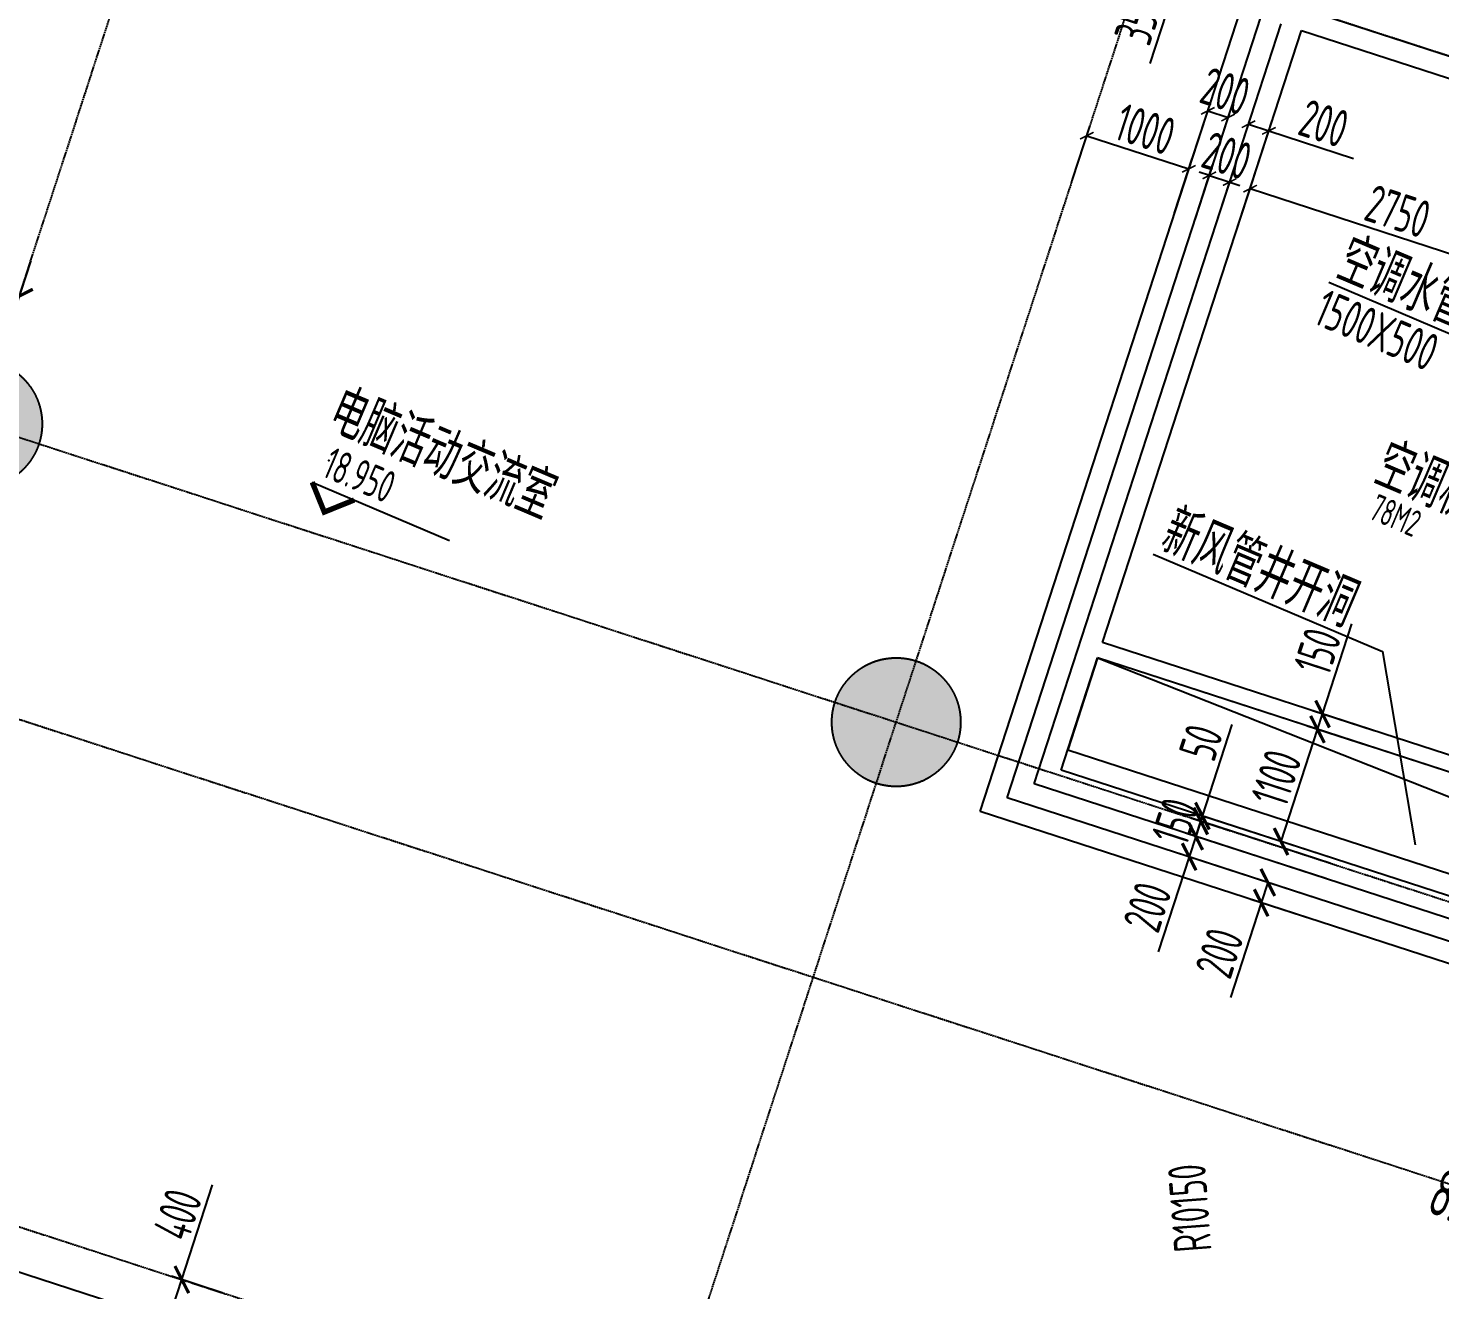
# Model space of a CAD drawing. Extents: x 11778731 to 12007717, y -6694179 to -6314888.
# Drawn here: x 11958213 to 11971368, y -6403804 to -6392042 of the extents above; entities that cross this region are included whole.
import ezdxf
from ezdxf.enums import TextEntityAlignment as Align
from ezdxf.xclip import XClip

# ---------------------------------------------------------------- set-up
doc = ezdxf.new("R2010")
doc.units = 0
doc.header["$LTSCALE"] = 10
doc.header["$MEASUREMENT"] = 0
doc.header["$XCLIPFRAME"] = 0
doc.linetypes.add('A3-RG-axis-100$0$CENTER', pattern=[2, 1.25, -0.25, 0.25, -0.25])
for name, color, linetype in [('A3-RB-5F-100$0$A-DIMS-100', 1, 'Continuous'), ('A3-RG-axis-100$0$A-GRID', 1, 'A3-RG-axis-100$0$CENTER'), ('A3-RI-5F$0$A-WALL', 7, 'Continuous'), ('A3-RM-5F$0$A-EQPM', 55, 'Continuous'), ('A3-RS-1F$0$A-HATH-GRAY', 8, 'Continuous'), ('A3-RS-1F$0$A-WALL', 7, 'Continuous'), ('A3-SYMB-5F-100$0$A-SYMB', 4, 'Continuous'), ('A3-SYMB-5F-100$0$A-SYMB-AREA', 4, 'Continuous'), ('A3-SYMB-5F-100$0$A-SYMB-NAME', 4, 'Continuous'), ('A3-SYMB-5F-100$0$A-SYMB-NAME-E', 4, 'Continuous')]:
    doc.layers.add(name, color=color, linetype=linetype)
doc.styles.add('A3-RB-5F-100$0$XD2008', font='xd-hzs.shx', dxfattribs={"width": 0.7, "bigfont": 'xd-hztxt.shx'})
doc.styles.add('A3-SYMB-5F-100$0$ECADI', font='hzs.shx', dxfattribs={"width": 0.7, "bigfont": 'hztxt.shx'})
doc.styles.add('A3-SYMB-5F-100$0$XD2008', font='hzs.shx', dxfattribs={"width": 0.7, "bigfont": 'hztxt.shx'})
doc.dimstyles.new('A3-RB-5F-100$0$XD100', dxfattribs={"dimscale": 100, "dimtxt": 3.5, "dimasz": 1.5, "dimexe": 1, "dimexo": 2, "dimgap": 0.5, "dimtad": 1, "dimdec": 0, "dimdsep": 46, "dimtxsty": 'A3-RB-5F-100$0$XD2008', "dimcen": 2.5, "dimclrt": 4, "dimaunit": 1, "dimadec": 0, "dimazin": 0, "dimtfac": 1, "dimtdec": 0, "dimtix": 1, "dimtmove": 0, "dimatfit": 3, "dimfxl": 0, "dimtolj": 1, "dimtzin": 0, "dimarcsym": 0})
doc.dimstyles.new('A3-RB-5F-100$0$XD100$0', dxfattribs={"dimscale": 100, "dimtxt": 3.5, "dimasz": 2, "dimexe": 1, "dimexo": 2, "dimgap": 0.5, "dimtad": 1, "dimdec": 0, "dimdsep": 46, "dimtxsty": 'A3-RB-5F-100$0$XD2008', "dimblk1": 'A3-RB-5F-100$0$_ARCHTICK', "dimblk2": 'A3-RB-5F-100$0$_ARCHTICK', "dimsah": 1, "dimcen": 2.5, "dimclrt": 4, "dimaunit": 1, "dimadec": 0, "dimazin": 0, "dimtfac": 1, "dimtdec": 0, "dimtix": 1, "dimtmove": 0, "dimatfit": 3, "dimfxl": 0, "dimtolj": 1, "dimtzin": 0, "dimarcsym": 0})

# ---------------------------------------------------------------- blocks, each defined once
blk = doc.blocks.new('A3-RI-5F')
at = {"layer": 'A3-RI-5F$0$A-WALL'}
for p, q in [((11967083, -6399344), (11969771, -6391070)), ((11969760, -6391750), (11972756, -6392723)), ((11967335, -6399216), (11969699, -6391940)), ((11967587, -6399087), (11969889, -6392002)), ((11968225, -6397770), (11970079, -6392064)), ((11970079, -6392064), (11972694, -6392914)), ((11972980, -6399315), (11968225, -6397770)), ((11967839, -6398959), (11968179, -6397913)), ((11972934, -6399458), (11968179, -6397913)), ((11972594, -6400504), (11967839, -6398959)), ((11972532, -6400694), (11967587, -6399087)), ((11972470, -6400885), (11967335, -6399216)), ((11976765, -6402490), (11967083, -6399344)), ((11954504, -6402460), (11965439, -6406013))]:
    blk.add_line(p, q, dxfattribs=at)
blk = doc.blocks.new('A3-RG-axis-100')
at = {"layer": 'A3-RG-axis-100$0$A-GRID'}
for p, q in [((11908702.6, -6371911.2), (12006585.7, -6403715.4)), ((11950027, -6419475.4), (11962313.3, -6381662.1)), ((11908160.7, -6382249.8), (12003495.5, -6413225.9)), ((11964138.4, -6405169.6), (11970872.8, -6384443.3)), ((11907916.9, -6386902.1), (12002104.9, -6417505.7)), ((11940623, -6390168.8), (12004268, -6410848.3))]:
    blk.add_line(p, q, dxfattribs=at)
blk = doc.blocks.new('A3-SYMB-5F-100$0$ECADI-TAG-ROOM')
at = {"layer": 'A3-SYMB-5F-100$0$A-SYMB-AREA', "style": 'A3-SYMB-5F-100$0$ECADI', "width": 0.7}
blk.add_attdef('340M2', text='', height=2.5, dxfattribs=at).set_placement((7.17, -1.75), align=Align.MIDDLE_LEFT)
at = {"layer": 'A3-SYMB-5F-100$0$A-SYMB-NAME', "style": 'A3-SYMB-5F-100$0$ECADI', "width": 0.7}
blk.add_attdef('CHINESENAME', (-5.13, 0.09), '', height=4.5, dxfattribs=at)
at = {"layer": 'A3-SYMB-5F-100$0$A-SYMB-NAME-E', "style": 'A3-SYMB-5F-100$0$ECADI', "width": 0.7}
for tag, p in [('ENGLISHHIGH', (-5.13, 8.04)), ('ENGLISHLOW', (-5.13, 4.84))]:
    blk.add_attdef(tag, p, '', height=2.5, dxfattribs=at)
blk = doc.blocks.new('A3-SYMB-5F-100$0$ECADI-TAG-HGHT（国标）')
at = {"layer": '', "color": 1}
blk.add_line((-2.12, 2.12), (11.77, 2.12), dxfattribs=at)
at = {"color": 1, "const_width": 0.5}
blk.add_lwpolyline([(-2.12, 2.12), (0, 0), (2.12, 2.12)], dxfattribs=at)
at = {"color": 1}
blk.add_point((-1.48, 4.6), dxfattribs=at)
at = {"style": 'A3-SYMB-5F-100$0$XD2008', "width": 0.7}
blk.add_attdef('FL', text='', height=3, dxfattribs=at).set_placement((-2.69, 2.97), align=Align.RIGHT)
for tag, p in [('F.F.L.', (2.28, 2.97)), ('T.O.S.', (2.28, -1.1))]:
    blk.add_attdef(tag, p, '', height=3, dxfattribs=at)
blk = doc.blocks.new('A3-SYMB-5F-100')
at = {"layer": 'A3-SYMB-5F-100$0$A-SYMB'}
for points in [[(11970334, -6394411), (11972472, -6395319), (11974127, -6394347)], [(11968697, -6396945), (11970835, -6397853), (11971139, -6399656)]]:
    blk.add_lwpolyline(points, dxfattribs=at)
ref = blk.add_blockref('A3-SYMB-5F-100$0$ECADI-TAG-ROOM', (11970841, -6394583), dxfattribs=dict(at, xscale=99.99999999989046, yscale=100.0000000001165, rotation=337))
ref.add_attrib('CHINESENAME', '空调水管洞井', (11970373, -6394375), dxfattribs={"height": 450, "rotation": 337, "style": 'A3-SYMB-5F-100$0$ECADI', "width": 0.7})
ref = blk.add_blockref('A3-SYMB-5F-100$0$ECADI-TAG-ROOM', (11970644, -6394997), dxfattribs=dict(at, xscale=99.99999999989046, yscale=100.0000000001165, rotation=337))
ref.add_attrib('CHINESENAME', '1500X500', (11970175, -6394789), dxfattribs={"height": 350, "rotation": 337, "style": 'A3-SYMB-5F-100$0$ECADI', "width": 0.7})
ref = blk.add_blockref('A3-SYMB-5F-100$0$ECADI-TAG-ROOM', (11961444, -6395993), dxfattribs=dict(at, xscale=99.99999999989046, yscale=100.0000000001164, rotation=337))
ref.add_attrib('CHINESENAME', '电脑活动交流室', (11960975, -6395785), dxfattribs={"height": 450, "rotation": 337, "style": 'A3-SYMB-5F-100$0$ECADI', "width": 0.7})
ref = blk.add_blockref('A3-SYMB-5F-100$0$ECADI-TAG-ROOM', (11971192, -6396495), dxfattribs=dict(at, xscale=99.99999999989046, yscale=100.0000000001164, rotation=337))
ref.add_attrib('CHINESENAME', '空调机房', (11970724, -6396287), dxfattribs={"height": 450, "rotation": 337, "style": 'A3-SYMB-5F-100$0$ECADI', "width": 0.7})
ref.add_attrib('340M2', '78M2', dxfattribs={"height": 250, "rotation": 337, "style": 'A3-SYMB-5F-100$0$ECADI', "width": 0.7}).set_placement((11970741, -6396494), align=Align.MIDDLE_LEFT)
ref = blk.add_blockref('A3-SYMB-5F-100$0$ECADI-TAG-HGHT（国标）', (11960972, -6396553), dxfattribs=dict(at, xscale=99.99999999999999, yscale=99.99999999999999, zscale=99.99999999999997, rotation=337))
ref.add_attrib('F.F.L.', '18.950', (11960937, -6396216), dxfattribs={"layer": '0', "height": 300, "rotation": 337, "style": 'A3-SYMB-5F-100$0$XD2008', "width": 0.7})
ref = blk.add_blockref('A3-SYMB-5F-100$0$ECADI-TAG-ROOM', (11969204, -6397117), dxfattribs=dict(at, xscale=99.99999999989046, yscale=100.0000000001165, rotation=337))
ref.add_attrib('CHINESENAME', '新风管井开洞', (11968736, -6396909), dxfattribs={"height": 450, "rotation": 337, "style": 'A3-SYMB-5F-100$0$ECADI', "width": 0.7})
ref = blk.add_blockref('A3-SYMB-5F-100$0$ECADI-TAG-ROOM', (11971694, -6403275), dxfattribs=dict(at, xscale=99.99999999989046, yscale=100.0000000001164, rotation=337))
ref.add_attrib('CHINESENAME', '830X1450', (11971226, -6403067), dxfattribs={"height": 450, "rotation": 337, "style": 'A3-SYMB-5F-100$0$ECADI', "width": 0.7})
blk = doc.blocks.new('A3-RS-1F')
at = {"layer": 'A3-RS-1F$0$A-HATH-GRAY'}
h = blk.add_hatch(color=256, dxfattribs=at)
edge = h.paths.add_edge_path()
edge.add_arc((11957742, -6395731), 600, 0, 360)
h = blk.add_hatch(color=256, dxfattribs=at)
edge = h.paths.add_edge_path()
edge.add_arc((11966302, -6398512), 600, 0, 360)
at = {"layer": 'A3-RS-1F$0$A-WALL'}
for centre in [(11957742, -6395731), (11966302, -6398512)]:
    blk.add_circle(centre, 600, dxfattribs=at)
blk = doc.blocks.new('A3-RB-5F-100$0$_ARCHTICK')
at = {"color": 0, "linetype": 'ByBlock', "const_width": 0.15}
blk.add_lwpolyline([(-0.5, -0.5), (0.5, 0.5)], dxfattribs=at)
blk = doc.blocks.new('*D969')
at = {"layer": 'A3-RB-5F-100$0$A-DIMS-100', "color": 0, "lineweight": -2}
for p, q in [((11959644, -6403709), (11959931, -6402825)), ((11959520, -6404090), (11959644, -6403709)), ((11960028, -6403834), (11959549, -6403678)), ((11959904, -6404214), (11959425, -6404059))]:
    blk.add_line(p, q, dxfattribs=at)
at = {"layer": 'Defpoints', "color": 0}
for p in [(11959644, -6403709), (11960218, -6403896), (11960094, -6404276)]:
    blk.add_point(p, dxfattribs=at)
at = {"layer": 'A3-RB-5F-100$0$A-DIMS-100', "color": 0, "lineweight": -2, "xscale": 200, "yscale": 200, "zscale": 200}
for p, rotation in [((11959644, -6403709), 71.99999999987462), ((11959520, -6404090), 251.9999999998746)]:
    blk.add_blockref('A3-RB-5F-100$0$_ARCHTICK', p, dxfattribs=dict(at, rotation=rotation))
at = {"layer": 'A3-RB-5F-100$0$A-DIMS-100', "color": 4, "insert": (11959605, -6403102), "char_height": 350, "attachment_point": 5, "rotation": 72, "style": 'A3-RB-5F-100$0$XD2008'}
blk.add_mtext('\\A1;400', dxfattribs=at)
blk = doc.blocks.new('*D848')
at = {"layer": 'A3-RB-5F-100$0$A-DIMS-100', "color": 0, "lineweight": -2}
for p, q in [((11954337, -6392942), (11954199, -6393369)), ((11954230, -6393273), (11958129, -6394540)), ((11958236, -6394209), (11958098, -6394636))]:
    blk.add_line(p, q, dxfattribs=at)
at = {"layer": 'Defpoints', "color": 0}
for p in [(11954399, -6392752), (11958298, -6394019), (11958129, -6394540)]:
    blk.add_point(p, dxfattribs=at)
at = {"layer": 'A3-RB-5F-100$0$A-DIMS-100', "color": 0, "lineweight": -2, "xscale": 200, "yscale": 200, "zscale": 200}
for p, rotation in [((11954230, -6393273), 162.0000000157671), ((11958129, -6394540), 342.000000015767)]:
    blk.add_blockref('A3-RB-5F-100$0$_ARCHTICK', p, dxfattribs=dict(at, rotation=rotation))
at = {"layer": 'A3-RB-5F-100$0$A-DIMS-100', "color": 4, "insert": (11956249, -6393693), "char_height": 350, "attachment_point": 5, "rotation": 342, "style": 'A3-RB-5F-100$0$XD2008'}
blk.add_mtext('\\A1;4100', dxfattribs=at)
blk = doc.blocks.new('*D372')
at = {"layer": 'A3-RB-5F-100$0$A-DIMS-100', "color": 0, "lineweight": -2}
for p, q in [((11969060, -6391154), (11968952, -6391487)), ((11969488, -6391294), (11968965, -6391124)), ((11968952, -6391487), (11968665, -6392372)), ((11969380, -6391626), (11968857, -6391457))]:
    blk.add_line(p, q, dxfattribs=at)
at = {"layer": 'Defpoints', "color": 0}
for p in [(11969060, -6391154), (11969678, -6391355), (11969570, -6391688)]:
    blk.add_point(p, dxfattribs=at)
at = {"layer": 'A3-RB-5F-100$0$A-DIMS-100', "color": 0, "lineweight": -2, "xscale": 200, "yscale": 200, "zscale": 200}
for p, rotation in [((11969060, -6391154), 71.99999999997692), ((11968952, -6391487), 251.9999999999769)]:
    blk.add_blockref('A3-RB-5F-100$0$_ARCHTICK', p, dxfattribs=dict(at, rotation=rotation))
at = {"layer": 'A3-RB-5F-100$0$A-DIMS-100', "color": 4, "insert": (11968563, -6391955), "char_height": 350, "attachment_point": 5, "rotation": 72, "style": 'A3-RB-5F-100$0$XD2008'}
blk.add_mtext('\\A1;350', dxfattribs=at)
blk = doc.blocks.new('*D377')
at = {"layer": 'A3-RB-5F-100$0$A-DIMS-100', "color": 0, "lineweight": -2}
for p, q in [((11970245, -6400162), (11969670, -6399975)), ((11969765, -6400006), (11969703, -6400196)), ((11969703, -6400196), (11969416, -6401080)), ((11970183, -6400352), (11969608, -6400165))]:
    blk.add_line(p, q, dxfattribs=at)
at = {"layer": 'Defpoints', "color": 0}
for p in [(11969765, -6400006), (11970435, -6400223), (11970373, -6400414)]:
    blk.add_point(p, dxfattribs=at)
at = {"layer": 'A3-RB-5F-100$0$A-DIMS-100', "color": 0, "lineweight": -2, "xscale": 200, "yscale": 200, "zscale": 200}
for p, rotation in [((11969765, -6400006), 71.99999999961446), ((11969703, -6400196), 251.9999999996145)]:
    blk.add_blockref('A3-RB-5F-100$0$_ARCHTICK', p, dxfattribs=dict(at, rotation=rotation))
at = {"layer": 'A3-RB-5F-100$0$A-DIMS-100', "color": 4, "insert": (11969314, -6400664), "char_height": 350, "attachment_point": 5, "rotation": 72, "style": 'A3-RB-5F-100$0$XD2008'}
blk.add_mtext('\\A1;200', dxfattribs=at)
blk = doc.blocks.new('*D378')
at = {"layer": 'A3-RB-5F-100$0$A-DIMS-100', "color": 0, "lineweight": -2}
for p, q in [((11970307, -6399971), (11968998, -6399546)), ((11969093, -6399577), (11969032, -6399767)), ((11969032, -6399767), (11968744, -6400652)), ((11970245, -6400162), (11968937, -6399736))]:
    blk.add_line(p, q, dxfattribs=at)
at = {"layer": 'Defpoints', "color": 0}
for p in [(11969093, -6399577), (11970497, -6400033), (11970435, -6400223)]:
    blk.add_point(p, dxfattribs=at)
at = {"layer": 'A3-RB-5F-100$0$A-DIMS-100', "color": 0, "lineweight": -2, "xscale": 200, "yscale": 200, "zscale": 200}
for p, rotation in [((11969093, -6399577), 71.99999999953204), ((11969032, -6399767), 251.999999999532)]:
    blk.add_blockref('A3-RB-5F-100$0$_ARCHTICK', p, dxfattribs=dict(at, rotation=rotation))
at = {"layer": 'A3-RB-5F-100$0$A-DIMS-100', "color": 4, "insert": (11968643, -6400235), "char_height": 350, "attachment_point": 5, "rotation": 72, "style": 'A3-RB-5F-100$0$XD2008'}
blk.add_mtext('\\A1;200', dxfattribs=at)
blk = doc.blocks.new('*D379')
at = {"layer": 'A3-RB-5F-100$0$A-DIMS-100', "color": 0, "lineweight": -2}
for p, q in [((11970353, -6399829), (11969045, -6399404)), ((11969093, -6399577), (11969140, -6399434)), ((11970307, -6399971), (11968998, -6399546))]:
    blk.add_line(p, q, dxfattribs=at)
at = {"layer": 'Defpoints', "color": 0}
for p in [(11969140, -6399434), (11970543, -6399890), (11970497, -6400033)]:
    blk.add_point(p, dxfattribs=at)
at = {"layer": 'A3-RB-5F-100$0$A-DIMS-100', "color": 0, "lineweight": -2, "xscale": 200, "yscale": 200, "zscale": 200}
for p, rotation in [((11969140, -6399434), 71.99999999968651), ((11969093, -6399577), 251.9999999996865)]:
    blk.add_blockref('A3-RB-5F-100$0$_ARCHTICK', p, dxfattribs=dict(at, rotation=rotation))
at = {"layer": 'A3-RB-5F-100$0$A-DIMS-100', "color": 4, "insert": (11968903, -6399436), "char_height": 350, "attachment_point": 5, "rotation": 72, "style": 'A3-RB-5F-100$0$XD2008'}
blk.add_mtext('\\A1;150', dxfattribs=at)
blk = doc.blocks.new('*D380')
at = {"layer": 'A3-RB-5F-100$0$A-DIMS-100', "color": 0, "lineweight": -2}
for p, q in [((11969155, -6399387), (11969432, -6398534)), ((11970353, -6399829), (11969045, -6399404)), ((11970369, -6399781), (11969060, -6399356)), ((11969140, -6399434), (11969078, -6399625)), ((11969140, -6399434), (11969155, -6399387))]:
    blk.add_line(p, q, dxfattribs=at)
at = {"layer": 'Defpoints', "color": 0}
for p in [(11969155, -6399387), (11970543, -6399890), (11970559, -6399843)]:
    blk.add_point(p, dxfattribs=at)
at = {"layer": 'A3-RB-5F-100$0$A-DIMS-100', "color": 0, "lineweight": -2, "xscale": 200, "yscale": 200, "zscale": 200}
for p, rotation in [((11969140, -6399434), 71.99999999878999), ((11969155, -6399387), 251.99999999879)]:
    blk.add_blockref('A3-RB-5F-100$0$_ARCHTICK', p, dxfattribs=dict(at, rotation=rotation))
at = {"layer": 'A3-RB-5F-100$0$A-DIMS-100', "color": 4, "insert": (11969142, -6398701), "char_height": 350, "attachment_point": 5, "rotation": 72, "style": 'A3-RB-5F-100$0$XD2008'}
blk.add_mtext('\\A1;50', dxfattribs=at)
blk = doc.blocks.new('*D381')
at = {"layer": 'A3-RB-5F-100$0$A-DIMS-100', "color": 0, "lineweight": -2}
for p, q in [((11969888, -6399625), (11970228, -6398579)), ((11970709, -6398735), (11970133, -6398548)), ((11970369, -6399781), (11969793, -6399594))]:
    blk.add_line(p, q, dxfattribs=at)
at = {"layer": 'Defpoints', "color": 0}
for p in [(11970228, -6398579), (11970899, -6398797), (11970559, -6399843)]:
    blk.add_point(p, dxfattribs=at)
at = {"layer": 'A3-RB-5F-100$0$A-DIMS-100', "color": 0, "lineweight": -2, "xscale": 200, "yscale": 200, "zscale": 200}
for p, rotation in [((11970228, -6398579), 71.99999999968806), ((11969888, -6399625), 251.999999999688)]:
    blk.add_blockref('A3-RB-5F-100$0$_ARCHTICK', p, dxfattribs=dict(at, rotation=rotation))
at = {"layer": 'A3-RB-5F-100$0$A-DIMS-100', "color": 4, "insert": (11969844, -6399032), "char_height": 350, "attachment_point": 5, "rotation": 72, "style": 'A3-RB-5F-100$0$XD2008'}
blk.add_mtext('\\A1;1100', dxfattribs=at)
blk = doc.blocks.new('*D382')
at = {"layer": 'A3-RB-5F-100$0$A-DIMS-100', "color": 0, "lineweight": -2}
for p, q in [((11970275, -6398436), (11970548, -6397596)), ((11970755, -6398592), (11970180, -6398405)), ((11970228, -6398579), (11970275, -6398436)), ((11970709, -6398735), (11970133, -6398548))]:
    blk.add_line(p, q, dxfattribs=at)
at = {"layer": 'Defpoints', "color": 0}
for p in [(11970275, -6398436), (11970945, -6398654), (11970899, -6398797)]:
    blk.add_point(p, dxfattribs=at)
at = {"layer": 'A3-RB-5F-100$0$A-DIMS-100', "color": 0, "lineweight": -2, "xscale": 200, "yscale": 200, "zscale": 200}
for p, rotation in [((11970275, -6398436), 71.99999999941804), ((11970228, -6398579), 251.999999999418)]:
    blk.add_blockref('A3-RB-5F-100$0$_ARCHTICK', p, dxfattribs=dict(at, rotation=rotation))
at = {"layer": 'A3-RB-5F-100$0$A-DIMS-100', "color": 4, "insert": (11970228, -6397852), "char_height": 350, "attachment_point": 5, "rotation": 72, "style": 'A3-RB-5F-100$0$XD2008'}
blk.add_mtext('\\A1;150', dxfattribs=at)
blk = doc.blocks.new('*D394')
at = {"layer": 'A3-RB-5F-100$0$A-DIMS-100', "color": 0, "lineweight": -2}
for p, q in [((11967945, -6393453), (11968109, -6392949)), ((11968078, -6393044), (11969029, -6393353)), ((11968896, -6393762), (11969060, -6393258))]:
    blk.add_line(p, q, dxfattribs=at)
at = {"layer": 'Defpoints', "color": 0}
for p in [(11969029, -6393353), (11967884, -6393643), (11968835, -6393952)]:
    blk.add_point(p, dxfattribs=at)
at = {"layer": 'A3-RB-5F-100$0$A-DIMS-100', "color": 0, "lineweight": -2, "xscale": 100, "yscale": 100, "zscale": 100}
for p, rotation in [((11968078, -6393044), 161.9999999999063), ((11969029, -6393353), 341.9999999999063)]:
    blk.add_blockref('A3-RB-5F-100$0$_ARCHTICK', p, dxfattribs=dict(at, rotation=rotation))
at = {"layer": 'A3-RB-5F-100$0$A-DIMS-100', "color": 4, "insert": (11968623, -6392984), "char_height": 350, "attachment_point": 5, "rotation": 342, "style": 'A3-RB-5F-100$0$XD2008'}
blk.add_mtext('\\A1;1000', dxfattribs=at)
blk = doc.blocks.new('*D395')
at = {"layer": 'A3-RB-5F-100$0$A-DIMS-100', "color": 0, "lineweight": -2}
for p, q in [((11968896, -6393762), (11969236, -6392718)), ((11969087, -6393824), (11969426, -6392780)), ((11969205, -6392813), (11969395, -6392875))]:
    blk.add_line(p, q, dxfattribs=at)
at = {"layer": 'Defpoints', "color": 0}
for p in [(11969395, -6392875), (11968835, -6393952), (11969025, -6394014)]:
    blk.add_point(p, dxfattribs=at)
at = {"layer": 'A3-RB-5F-100$0$A-DIMS-100', "color": 0, "lineweight": -2, "xscale": 100, "yscale": 100, "zscale": 100}
for p, rotation in [((11969205, -6392813), 161.999999999729), ((11969395, -6392875), 341.999999999729)]:
    blk.add_blockref('A3-RB-5F-100$0$_ARCHTICK', p, dxfattribs=dict(at, rotation=rotation))
at = {"layer": 'A3-RB-5F-100$0$A-DIMS-100', "color": 4, "insert": (11969369, -6392630), "char_height": 350, "attachment_point": 5, "rotation": 342, "style": 'A3-RB-5F-100$0$XD2008'}
blk.add_mtext('\\A1;200', dxfattribs=at)
blk = doc.blocks.new('*D396')
at = {"layer": 'A3-RB-5F-100$0$A-DIMS-100', "color": 0, "lineweight": -2}
for p, q in [((11969087, -6393824), (11969251, -6393319)), ((11969220, -6393414), (11969125, -6393384)), ((11969277, -6393886), (11969441, -6393381)), ((11969220, -6393414), (11969410, -6393476)), ((11969410, -6393476), (11969505, -6393507))]:
    blk.add_line(p, q, dxfattribs=at)
at = {"layer": 'Defpoints', "color": 0}
for p in [(11969410, -6393476), (11969025, -6394014), (11969215, -6394076)]:
    blk.add_point(p, dxfattribs=at)
at = {"layer": 'A3-RB-5F-100$0$A-DIMS-100', "color": 0, "lineweight": -2, "xscale": 100, "yscale": 100, "zscale": 100}
for p, rotation in [((11969220, -6393414), 341.9999999998554), ((11969410, -6393476), 161.9999999998554)]:
    blk.add_blockref('A3-RB-5F-100$0$_ARCHTICK', p, dxfattribs=dict(at, rotation=rotation))
at = {"layer": 'A3-RB-5F-100$0$A-DIMS-100', "color": 4, "insert": (11969384, -6393231), "char_height": 350, "attachment_point": 5, "rotation": 342, "style": 'A3-RB-5F-100$0$XD2008'}
blk.add_mtext('\\A1;200', dxfattribs=at)
blk = doc.blocks.new('*D397')
at = {"layer": 'A3-RB-5F-100$0$A-DIMS-100', "color": 0, "lineweight": -2}
for p, q in [((11969277, -6393886), (11969616, -6392842)), ((11969467, -6393948), (11969806, -6392904)), ((11969585, -6392937), (11969775, -6392999)), ((11969775, -6392999), (11970565, -6393256))]:
    blk.add_line(p, q, dxfattribs=at)
at = {"layer": 'Defpoints', "color": 0}
for p in [(11969775, -6392999), (11969215, -6394076), (11969405, -6394138)]:
    blk.add_point(p, dxfattribs=at)
at = {"layer": 'A3-RB-5F-100$0$A-DIMS-100', "color": 0, "lineweight": -2, "xscale": 100, "yscale": 100, "zscale": 100}
for p, rotation in [((11969585, -6392937), 161.9999999999699), ((11969775, -6392999), 341.9999999999699)]:
    blk.add_blockref('A3-RB-5F-100$0$_ARCHTICK', p, dxfattribs=dict(at, rotation=rotation))
at = {"layer": 'A3-RB-5F-100$0$A-DIMS-100', "color": 4, "insert": (11970287, -6392929), "char_height": 350, "attachment_point": 5, "rotation": 342, "style": 'A3-RB-5F-100$0$XD2008'}
blk.add_mtext('\\A1;200', dxfattribs=at)
blk = doc.blocks.new('*D398')
at = {"layer": 'A3-RB-5F-100$0$A-DIMS-100', "color": 0, "lineweight": -2}
for p, q in [((11969467, -6393948), (11969631, -6393443)), ((11969600, -6393538), (11972215, -6394388)), ((11972082, -6394797), (11972246, -6394293))]:
    blk.add_line(p, q, dxfattribs=at)
at = {"layer": 'Defpoints', "color": 0}
for p in [(11969405, -6394138), (11972215, -6394388), (11972021, -6394988)]:
    blk.add_point(p, dxfattribs=at)
at = {"layer": 'A3-RB-5F-100$0$A-DIMS-100', "color": 0, "lineweight": -2, "xscale": 100, "yscale": 100, "zscale": 100}
for p, rotation in [((11969600, -6393538), 161.9999999996809), ((11972215, -6394388), 341.9999999996809)]:
    blk.add_blockref('A3-RB-5F-100$0$_ARCHTICK', p, dxfattribs=dict(at, rotation=rotation))
at = {"layer": 'A3-RB-5F-100$0$A-DIMS-100', "color": 4, "insert": (11970977, -6393749), "char_height": 350, "attachment_point": 5, "rotation": 342, "style": 'A3-RB-5F-100$0$XD2008'}
blk.add_mtext('\\A1;2750', dxfattribs=at)
blk = doc.blocks.new('*D335')
at = {"layer": 'A3-RB-5F-100$0$A-DIMS-100', "color": 0, "lineweight": -2}
blk.add_line((11978095, -6402297), (11980166, -6403528), dxfattribs=at)
at = {"layer": 'Defpoints', "color": 0}
for p in [(11968519, -6396604), (11980166, -6403528)]:
    blk.add_point(p, dxfattribs=at)
at = {"layer": 'A3-RB-5F-100$0$A-DIMS-100', "color": 0, "lineweight": -2, "xscale": 200, "yscale": 200, "zscale": 200, "rotation": 329.2687291082694}
blk.add_blockref('A3-RB-5F-100$0$_ARCHTICK', (11980166, -6403528), dxfattribs=at)
at = {"layer": 'A3-RB-5F-100$0$A-DIMS-100', "color": 4, "insert": (11978810, -6402460), "char_height": 350, "attachment_point": 5, "rotation": 329.2687, "style": 'A3-RB-5F-100$0$XD2008'}
blk.add_mtext('\\A1;R13550', dxfattribs=at)
blk = doc.blocks.new('A3-RM-5F')
at = {"layer": 'A3-RM-5F$0$A-EQPM'}
blk.add_lwpolyline([(11968179, -6397913), (11967900, -6398769), (11972656, -6400314), (11972934, -6399458)], close=True, dxfattribs=at)
blk.add_lwpolyline([(11968179, -6397913), (11972621, -6399669), (11972656, -6400314)], dxfattribs=at)
blk = doc.blocks.new('A3-RB-5F-100')
at = {"layer": 'A3-RB-5F-100$0$A-DIMS-100', "style": 'A3-RB-5F-100$0$XD2008', "width": 0.7}
blk.add_text('R10150', height=350, rotation=94.31225, dxfattribs=at).set_placement((11969242.1, -6403438))
at = {"layer": 'A3-RB-5F-100$0$A-DIMS-100'}
for base, p1, p2, picture, middle in [((11969060.1, -6391154.5), (11969570.2, -6391688.3), (11969678.4, -6391355.3), '*D372', (11968777.3, -6392024.8)), ((11970274.7, -6398436.3), (11970898.7, -6398796.7), (11970945.1, -6398654.1), '*D382', (11970442.1, -6397921.1)), ((11969155.2, -6399386.9), (11970543.3, -6399890.5), (11970558.8, -6399842.9), '*D380', (11969355.6, -6398770.3)), ((11969139.8, -6399434.4), (11970497, -6400033.1), (11970543.3, -6399890.5), '*D379', (11969116.6, -6399505.7)), ((11969093.4, -6399577.1), (11970435.2, -6400223.3), (11970497, -6400033.1), '*D378', (11968857, -6400304.6)), ((11969764.8, -6400005.5), (11970373.4, -6400413.5), (11970435.2, -6400223.3), '*D377', (11969528.4, -6400733.1)), ((11959644.1, -6403709.3), (11960094.4, -6404276.2), (11960218, -6403895.8), '*D969', (11959818.7, -6403172))]:
    dim = blk.add_linear_dim(base=base, p1=p1, p2=p2, angle=72, dimstyle='A3-RB-5F-100$0$XD100$0', dxfattribs=at)
    dim.commit()
    dim.dimension.update_dxf_attribs({"geometry": picture, "text_midpoint": middle, "dimtype": 129})
for base, p1, p2, picture, middle in [((11969395, -6392874.7), (11968834.6, -6393952.4), (11969024.8, -6394014.2), '*D395', (11969299.9, -6392843.8)), ((11969775.1, -6392999.2), (11969215, -6394076), (11969405.2, -6394137.8), '*D397', (11970217.4, -6393142.9))]:
    dim = blk.add_linear_dim(base=base, p1=p1, p2=p2, angle=342, dimstyle='A3-RB-5F-100$0$XD100$0', override={"dimasz": 1}, dxfattribs=at)
    dim.commit()
    dim.dimension.update_dxf_attribs({"geometry": picture, "text_midpoint": middle, "dimtype": 129})
for p1, p2, picture, middle in [((11967883.5, -6393643.4), (11968834.6, -6393952.4), '*D394', (11968623.4, -6392984.2)), ((11969024.8, -6394014.2), (11969215, -6394076), '*D396', (11969384.3, -6393231.4)), ((11969405.2, -6394137.8), (11972020.6, -6394987.6), '*D398', (11970977.3, -6393749))]:
    dim = blk.add_aligned_dim(p1=p1, p2=p2, distance=630.6, dimstyle='A3-RB-5F-100$0$XD100$0', override={"dimasz": 1}, dxfattribs=at)
    dim.commit()
    dim.dimension.update_dxf_attribs({"geometry": picture, "text_midpoint": middle})
for p1, p2, distance, picture, middle in [((11954398.9, -6392752.2), (11958298.2, -6394019.2), -548.1, '*D848', (11956248.7, -6393693)), ((11970558.8, -6399842.9), (11970898.7, -6398796.7), 704.9, '*D381', (11969844.4, -6399032.5))]:
    dim = blk.add_aligned_dim(p1=p1, p2=p2, distance=distance, dimstyle='A3-RB-5F-100$0$XD100$0', dxfattribs=at)
    dim.commit()
    dim.dimension.update_dxf_attribs({"geometry": picture, "text_midpoint": middle})
dim = blk.add_radius_dim(center=(11968518.9, -6396604), mpoint=(11980166.1, -6403528.2), dimstyle='A3-RB-5F-100$0$XD100', override={"dimasz": 2, "dimblk1": 'A3-RB-5F-100$0$_ARCHTICK', "dimblk2": 'A3-RB-5F-100$0$_ARCHTICK', "dimsah": 1}, dxfattribs=at)
dim.commit()
dim.dimension.update_dxf_attribs({"geometry": '*D335', "text_midpoint": (11978694.7, -6402653.5), "dimtype": 132})

msp = doc.modelspace()

# ---------------------------------------------------------------- block references
for name in ['A3-RI-5F', 'A3-RB-5F-100', 'A3-RG-axis-100', 'A3-SYMB-5F-100', 'A3-RM-5F']:
    msp.add_blockref(name, (0, 0))
ref = msp.add_blockref('A3-RS-1F', (0, 0))
XClip(ref).set_block_clipping_path([(11889357.2540208902, -6419160.0659107883), (11910185.3192560691, -6426457.2118252832), (11927068.6119189896, -6433453.578039011), (11979134.5699833296, -6452657.9184868541), (12009188.7333128508, -6389730.3223040896), (11892617.6820170097, -6360484.8154213969), (11881387.5678784791, -6407421.677106794)])

doc.saveas('drawing.dxf')
